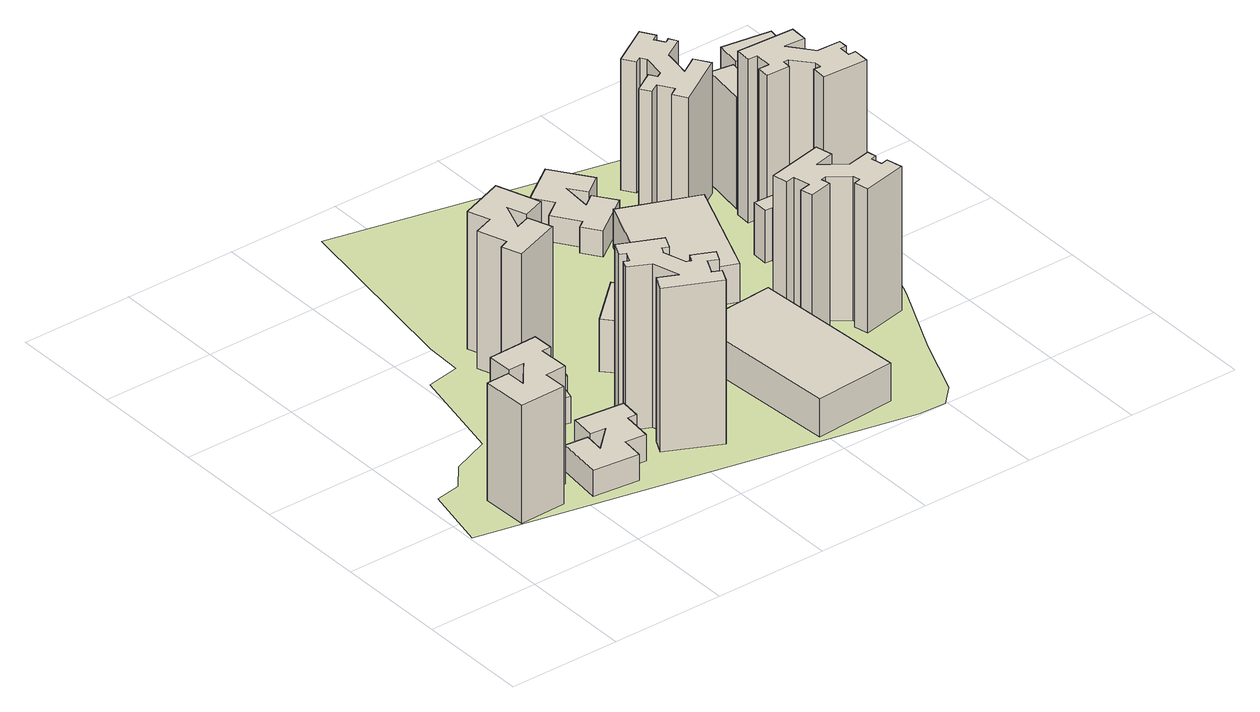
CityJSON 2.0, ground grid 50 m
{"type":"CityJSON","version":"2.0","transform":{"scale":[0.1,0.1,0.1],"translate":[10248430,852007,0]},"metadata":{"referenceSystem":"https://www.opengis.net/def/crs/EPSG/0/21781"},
"CityObjects":{
"building1":{"type":"Building","attributes":{"class":"1000","function":"1000","usage":"1000","yearOfConstruction":0,"roofType":"1000","measuredHeight":54,"storeysAboveGround":18,"storeysBelowGround":0,"landuse":"residential"},"geometry":[{"type":"Solid","lod":"1","boundaries":[[[[0,1,2,3]],[[4,5,1,0]],[[6,7,5,4]],[[8,9,7,6]],[[10,11,9,8]],[[12,13,11,10]],[[14,15,13,12]],[[16,17,15,14]],[[18,19,17,16]],[[20,21,19,18]],[[22,23,21,20]],[[24,25,23,22]],[[3,2,25,24]],[[24,22,20,18,16,14,12,10,8,6,4,0,3]],[[7,9,11,13,15,17,19,21,23,25,2,1,5]]]]}]},
"building2":{"type":"Building","attributes":{"class":"1000","function":"1000","usage":"1000","yearOfConstruction":0,"roofType":"1000","measuredHeight":12,"storeysAboveGround":4,"storeysBelowGround":0,"landuse":"residential"},"geometry":[{"type":"Solid","lod":"1","boundaries":[[[[26,27,28,29]],[[30,31,27,26]],[[32,33,31,30]],[[34,35,33,32]],[[36,37,35,34]],[[38,39,37,36]],[[40,41,39,38]],[[42,43,41,40]],[[44,45,43,42]],[[46,47,45,44]],[[48,49,47,46]],[[50,51,49,48]],[[29,28,51,50]],[[50,48,46,44,42,40,38,36,34,32,30,26,29]],[[33,35,37,39,41,43,45,47,49,51,28,27,31]]]]}]},
"building3":{"type":"Building","attributes":{"class":"1000","function":"1000","usage":"1000","yearOfConstruction":0,"roofType":"1000","measuredHeight":12,"storeysAboveGround":4,"storeysBelowGround":0,"landuse":"residential"},"geometry":[{"type":"Solid","lod":"1","boundaries":[[[[52,53,54,55]],[[56,57,53,52]],[[58,59,57,56]],[[60,61,59,58]],[[62,63,61,60]],[[64,65,63,62]],[[66,67,65,64]],[[68,69,67,66]],[[70,71,69,68]],[[72,73,71,70]],[[74,75,73,72]],[[76,77,75,74]],[[55,54,77,76]],[[74,72,70,68,66,64,62,60,58,56,52,55,76]],[[59,61,63,65,67,69,71,73,75,77,54,53,57]]]]}]},
"building4":{"type":"Building","attributes":{"class":"1000","function":"1000","usage":"1000","yearOfConstruction":0,"roofType":"1000","measuredHeight":75,"storeysAboveGround":25,"storeysBelowGround":0,"landuse":"residential"},"geometry":[{"type":"Solid","lod":"1","boundaries":[[[[78,79,80,81]],[[82,83,79,78]],[[84,85,83,82]],[[86,87,85,84]],[[88,89,87,86]],[[90,91,89,88]],[[92,93,91,90]],[[94,95,93,92]],[[96,97,95,94]],[[98,99,97,96]],[[100,101,99,98]],[[102,103,101,100]],[[104,105,103,102]],[[106,107,105,104]],[[108,109,107,106]],[[110,111,109,108]],[[112,113,111,110]],[[114,115,113,112]],[[116,117,115,114]],[[118,119,117,116]],[[120,121,119,118]],[[122,123,121,120]],[[81,80,123,122]],[[122,120,118,116,114,112,110,108,106,104,102,100,98,96,94,92,90,88,86,84,82,78,81]],[[85,87,89,91,93,95,97,99,101,103,105,107,109,111,113,115,117,119,121,123,80,79,83]]]]}]},
"building5":{"type":"Building","attributes":{"class":"1000","function":"1000","usage":"1000","yearOfConstruction":0,"roofType":"1000","measuredHeight":63,"storeysAboveGround":21,"storeysBelowGround":0,"landuse":"residential"},"geometry":[{"type":"Solid","lod":"1","boundaries":[[[[124,125,126,127]],[[128,129,125,124]],[[130,131,129,128]],[[132,133,131,130]],[[134,135,133,132]],[[136,137,135,134]],[[138,139,137,136]],[[140,141,139,138]],[[142,143,141,140]],[[144,145,143,142]],[[146,147,145,144]],[[148,149,147,146]],[[127,126,149,148]],[[146,144,142,140,138,136,134,132,130,128,124,127,148]],[[131,133,135,137,139,141,143,145,147,149,126,125,129]]]]}]},
"building6":{"type":"Building","attributes":{"class":"1000","function":"1000","usage":"1000","yearOfConstruction":0,"roofType":"1000","measuredHeight":24,"storeysAboveGround":8,"storeysBelowGround":0,"landuse":"residential"},"geometry":[{"type":"Solid","lod":"1","boundaries":[[[[150,151,152,153]],[[154,155,151,150]],[[156,157,155,154]],[[158,159,157,156]],[[160,161,159,158]],[[162,163,161,160]],[[164,165,163,162]],[[166,167,165,164]],[[168,169,167,166]],[[170,171,169,168]],[[172,173,171,170]],[[174,175,173,172]],[[176,177,175,174]],[[178,179,177,176]],[[180,181,179,178]],[[182,183,181,180]],[[184,185,183,182]],[[186,187,185,184]],[[188,189,187,186]],[[190,191,189,188]],[[192,193,191,190]],[[194,195,193,192]],[[153,152,195,194]],[[192,190,188,186,184,182,180,178,176,174,172,170,168,166,164,162,160,158,156,154,150,153,194]],[[157,159,161,163,165,167,169,171,173,175,177,179,181,183,185,187,189,191,193,195,152,151,155]]]]}]},
"building7":{"type":"Building","attributes":{"class":"1000","function":"1610","usage":"1610","yearOfConstruction":0,"roofType":"1000","measuredHeight":17.5,"storeysAboveGround":7,"storeysBelowGround":0,"amenity":"parking","landuse":"residential","parking":"multi-storey"},"geometry":[{"type":"Solid","lod":"1","boundaries":[[[[196,197,198,199]],[[200,196,199,201]],[[202,200,201,203]],[[197,202,203,198]],[[201,199,198,203]],[[202,197,196,200]]]]}]},
"building8":{"type":"Building","attributes":{"class":"1000","function":"1610","usage":"1610","yearOfConstruction":0,"roofType":"1000","measuredHeight":17.5,"storeysAboveGround":7,"storeysBelowGround":0,"amenity":"parking","landuse":"residential","parking":"multi-storey"},"geometry":[{"type":"Solid","lod":"1","boundaries":[[[[204,205,206,207]],[[208,204,207,209]],[[210,208,209,211]],[[205,210,211,206]],[[209,207,206,211]],[[210,205,204,208]]]]}]},
"building9":{"type":"Building","attributes":{"class":"1000","function":"1000","usage":"1000","yearOfConstruction":0,"roofType":"1000","measuredHeight":12,"storeysAboveGround":4,"storeysBelowGround":0,"landuse":"residential"},"geometry":[{"type":"Solid","lod":"1","boundaries":[[[[212,213,214,215]],[[216,217,213,212]],[[218,219,217,216]],[[220,221,219,218]],[[222,223,221,220]],[[224,225,223,222]],[[226,227,225,224]],[[228,229,227,226]],[[230,231,229,228]],[[232,233,231,230]],[[234,235,233,232]],[[236,237,235,234]],[[215,214,237,236]],[[234,232,230,228,226,224,222,220,218,216,212,215,236]],[[219,221,223,225,227,229,231,233,235,237,214,213,217]]]]}]},
"building10":{"type":"Building","attributes":{"class":"1000","function":"1000","usage":"1000","yearOfConstruction":0,"roofType":"1000","measuredHeight":66,"storeysAboveGround":22,"storeysBelowGround":0,"landuse":"residential"},"geometry":[{"type":"Solid","lod":"1","boundaries":[[[[238,239,240,241]],[[242,243,239,238]],[[244,245,243,242]],[[246,247,245,244]],[[248,249,247,246]],[[250,251,249,248]],[[252,253,251,250]],[[254,255,253,252]],[[256,257,255,254]],[[258,259,257,256]],[[260,261,259,258]],[[262,263,261,260]],[[264,265,263,262]],[[266,267,265,264]],[[268,269,267,266]],[[270,271,269,268]],[[272,273,271,270]],[[274,275,273,272]],[[276,277,275,274]],[[278,279,277,276]],[[280,281,279,278]],[[282,283,281,280]],[[241,240,283,282]],[[282,280,278,276,274,272,270,268,266,264,262,260,258,256,254,252,250,248,246,244,242,238,241]],[[245,247,249,251,253,255,257,259,261,263,265,267,269,271,273,275,277,279,281,283,240,239,243]]]]}]},
"building11":{"type":"Building","attributes":{"class":"1000","function":"1000","usage":"1000","yearOfConstruction":0,"roofType":"1000","measuredHeight":24,"storeysAboveGround":8,"storeysBelowGround":0,"landuse":"residential"},"geometry":[{"type":"Solid","lod":"1","boundaries":[[[[284,285,286,287]],[[288,289,285,284]],[[290,291,289,288]],[[292,293,291,290]],[[294,295,293,292]],[[296,297,295,294]],[[298,299,297,296]],[[300,301,299,298]],[[302,303,301,300]],[[304,305,303,302]],[[306,307,305,304]],[[308,309,307,306]],[[310,311,309,308]],[[312,313,311,310]],[[314,315,313,312]],[[316,317,315,314]],[[318,319,317,316]],[[320,321,319,318]],[[322,323,321,320]],[[324,325,323,322]],[[326,327,325,324]],[[328,329,327,326]],[[287,286,329,328]],[[326,324,322,320,318,316,314,312,310,308,306,304,302,300,298,296,294,292,290,288,284,287,328]],[[291,293,295,297,299,301,303,305,307,309,311,313,315,317,319,321,323,325,327,329,286,285,289]]]]}]},
"building12":{"type":"Building","attributes":{"class":"1000","function":"1000","usage":"1000","yearOfConstruction":0,"roofType":"1000","measuredHeight":60,"storeysAboveGround":20,"storeysBelowGround":0,"landuse":"residential"},"geometry":[{"type":"Solid","lod":"1","boundaries":[[[[330,331,332,333]],[[334,335,331,330]],[[336,337,335,334]],[[338,339,337,336]],[[340,341,339,338]],[[342,343,341,340]],[[344,345,343,342]],[[346,347,345,344]],[[348,349,347,346]],[[350,351,349,348]],[[352,353,351,350]],[[354,355,353,352]],[[356,357,355,354]],[[358,359,357,356]],[[360,361,359,358]],[[362,363,361,360]],[[364,365,363,362]],[[366,367,365,364]],[[368,369,367,366]],[[370,371,369,368]],[[372,373,371,370]],[[374,375,373,372]],[[333,332,375,374]],[[372,370,368,366,364,362,360,358,356,354,352,350,348,346,344,342,340,338,336,334,330,333,374]],[[337,339,341,343,345,347,349,351,353,355,357,359,361,363,365,367,369,371,373,375,332,331,335]]]]}]},
"building13":{"type":"Building","attributes":{"class":"1000","function":"1000","usage":"1000","yearOfConstruction":0,"roofType":"1000","measuredHeight":75,"storeysAboveGround":25,"storeysBelowGround":0,"landuse":"residential"},"geometry":[{"type":"Solid","lod":"1","boundaries":[[[[376,377,378,379]],[[380,381,377,376]],[[382,383,381,380]],[[384,385,383,382]],[[386,387,385,384]],[[388,389,387,386]],[[390,391,389,388]],[[392,393,391,390]],[[394,395,393,392]],[[396,397,395,394]],[[398,399,397,396]],[[400,401,399,398]],[[402,403,401,400]],[[404,405,403,402]],[[406,407,405,404]],[[408,409,407,406]],[[410,411,409,408]],[[412,413,411,410]],[[414,415,413,412]],[[416,417,415,414]],[[418,419,417,416]],[[420,421,419,418]],[[379,378,421,420]],[[418,416,414,412,410,408,406,404,402,400,398,396,394,392,390,388,386,384,382,380,376,379,420]],[[383,385,387,389,391,393,395,397,399,401,403,405,407,409,411,413,415,417,419,421,378,377,381]]]]}]},
"building14":{"type":"Building","attributes":{"class":"1000","function":"1000","usage":"1000","yearOfConstruction":0,"roofType":"1000","measuredHeight":51,"storeysAboveGround":17,"storeysBelowGround":0,"landuse":"residential"},"geometry":[{"type":"Solid","lod":"1","boundaries":[[[[422,423,424,425]],[[426,427,423,422]],[[428,429,427,426]],[[430,431,429,428]],[[432,433,431,430]],[[434,435,433,432]],[[436,437,435,434]],[[438,439,437,436]],[[440,441,439,438]],[[442,443,441,440]],[[444,445,443,442]],[[446,447,445,444]],[[425,424,447,446]],[[446,444,442,440,438,436,434,432,430,428,426,422,425]],[[429,431,433,435,437,439,441,443,445,447,424,423,427]]]]}]},
"landuse1":{"type":"LandUse","attributes":{"function":"1010","plot_ratio":3,"plot_area":40264.8,"landuse":"residential"},"geometry":[{"type":"MultiSurface","lod":"1","boundaries":[[[448,449,450,451,452,453,454,455,456,457,458,459,460,461,462]]]}]}
},
"vertices":[
[219,358,540],[219,358,0],[426,363,0],[426,363,540],[213,561,540],[213,561,0],[316,563,540],[316,563,0],[318,474,540],[318,474,0],[403,580,540],[403,580,0],[333,578,540],[333,578,0],[330,691,540],[330,691,0],[551,696,540],[551,696,0],[554,604,540],[554,604,0],[512,603,540],[512,603,0],[517,467,540],[517,467,0],[423,465,540],[423,465,0],
[546,334,120],[546,334,0],[752,310,0],[752,310,120],[569,536,120],[569,536,0],[671,524,120],[671,524,0],[661,435,120],[661,435,0],[760,528,120],[760,528,0],[691,536,120],[691,536,0],[703,647,120],[703,647,0],[922,622,120],[922,622,0],[912,530,120],[912,530,0],[871,534,120],[871,534,0],[856,400,120],[856,400,0],[763,411,120],[763,411,0],
[475,764,120],[475,764,0],[674,709,0],[674,709,120],[530,959,120],[530,959,0],[629,932,120],[629,932,0],[605,846,120],[605,846,0],[717,922,120],[717,922,0],[651,941,120],[651,941,0],[682,1049,120],[682,1049,0],[894,990,120],[894,990,0],[868,901,120],[868,901,0],[829,912,120],[829,912,0],[792,782,120],[792,782,0],[702,807,120],[702,807,0],
[1166,675,750],[1166,675,0],[985,759,0],[985,759,750],[1138,616,750],[1138,616,0],[1111,628,750],[1111,628,0],[1097,600,750],[1097,600,0],[1127,500,750],[1127,500,0],[1148,490,750],[1148,490,0],[1165,525,750],[1165,525,0],[1259,481,750],[1259,481,0],[1235,432,750],[1235,432,0],[1192,452,750],[1192,452,0],[1159,384,750],[1159,384,0],[1197,366,750],[1197,366,0],[1167,304,750],[1167,304,0],[935,413,750],[935,413,0],[969,483,750],[969,483,0],[1051,444,750],[1051,444,0],[1017,565,750],[1017,565,0],[922,610,750],[922,610,0],[940,647,750],[940,647,0],[963,636,750],[963,636,0],[984,681,750],[984,681,0],[954,695,750],[954,695,0],
[989,1494,630],[989,1494,0],[795,1423,0],[795,1423,630],[1057,1302,630],[1057,1302,0],[960,1267,630],[960,1267,0],[930,1351,630],[930,1351,0],[883,1224,630],[883,1224,0],[948,1247,630],[948,1247,0],[986,1141,630],[986,1141,0],[778,1066,630],[778,1066,0],[747,1153,630],[747,1153,0],[786,1168,630],[786,1168,0],[741,1295,630],[741,1295,0],[829,1327,630],[829,1327,0],
[1439,851,240],[1439,851,0],[1588,985,0],[1588,985,240],[1395,899,240],[1395,899,0],[1417,919,240],[1417,919,0],[1396,942,240],[1396,942,0],[1292,953,240],[1292,953,0],[1275,937,240],[1275,937,0],[1301,909,240],[1301,909,0],[1223,839,240],[1223,839,0],[1186,879,240],[1186,879,0],[1222,911,240],[1222,911,0],[1171,967,240],[1171,967,0],[1140,939,240],[1140,939,0],[1094,990,240],[1094,990,0],[1285,1162,240],[1285,1162,0],[1337,1105,240],[1337,1105,0],[1269,1044,240],[1269,1044,0],[1394,1029,240],[1394,1029,0],[1473,1100,240],[1473,1100,0],[1500,1069,240],[1500,1069,0],[1481,1052,240],[1481,1052,0],[1515,1016,240],[1515,1016,0],[1539,1038,240],[1539,1038,0],
[1840,145,175],[1793,839,175],[1793,839,0],[1840,145,0],[1475,118,175],[1475,118,0],[1429,812,175],[1429,812,0],
[1660,1624,175],[1473,1167,175],[1473,1167,0],[1660,1624,0],[1995,1490,175],[1995,1490,0],[1809,1033,175],[1809,1033,0],
[1678,2064,120],[1678,2064,0],[1509,1944,0],[1509,1944,120],[1795,1897,120],[1795,1897,0],[1711,1837,120],[1711,1837,0],[1659,1911,120],[1659,1911,0],[1648,1775,120],[1648,1775,0],[1704,1815,120],[1704,1815,0],[1769,1723,120],[1769,1723,0],[1589,1595,120],[1589,1595,0],[1536,1672,120],[1536,1672,0],[1569,1695,120],[1569,1695,0],[1492,1806,120],[1492,1806,0],[1568,1861,120],[1568,1861,0],
[2060,566,660],[2060,566,0],[2256,606,0],[2256,606,660],[2046,629,660],[2046,629,0],[2076,635,660],[2076,635,0],[2069,666,660],[2069,666,0],[1984,728,660],[1984,728,0],[1962,723,660],[1962,723,0],[1970,685,660],[1970,685,0],[1868,664,660],[1868,664,0],[1856,718,660],[1856,718,0],[1904,727,660],[1904,727,0],[1888,801,660],[1888,801,0],[1847,793,660],[1847,793,0],[1833,860,660],[1833,860,0],[2084,912,660],[2084,912,0],[2100,836,660],[2100,836,0],[2011,818,660],[2011,818,0],[2112,742,660],[2112,742,0],[2215,763,660],[2215,763,0],[2224,723,660],[2224,723,0],[2199,718,660],[2199,718,0],[2209,669,660],[2209,669,0],[2241,676,660],[2241,676,0],
[2251,1243,240],[2251,1243,0],[2051,1253,0],[2051,1253,240],[2248,1178,240],[2248,1178,0],[2218,1180,240],[2218,1180,0],[2217,1149,240],[2217,1149,0],[2284,1067,240],[2284,1067,0],[2307,1066,240],[2307,1066,0],[2308,1105,240],[2308,1105,0],[2413,1100,240],[2413,1100,0],[2410,1045,240],[2410,1045,0],[2362,1048,240],[2362,1048,0],[2359,972,240],[2359,972,0],[2401,970,240],[2401,970,0],[2398,901,240],[2398,901,0],[2141,914,240],[2141,914,0],[2145,991,240],[2145,991,0],[2236,987,240],[2236,987,0],[2157,1086,240],[2157,1086,0],[2052,1091,240],[2052,1091,0],[2054,1132,240],[2054,1132,0],[2079,1131,240],[2079,1131,0],[2081,1180,240],[2081,1180,0],[2048,1182,240],[2048,1182,0],
[2135,1958,600],[2135,1958,0],[2097,2019,0],[2097,2019,600],[2107,1941,600],[2107,1941,0],[2133,1899,600],[2133,1899,0],[2155,1912,600],[2155,1912,0],[2176,1877,600],[2176,1877,0],[2086,1822,600],[2086,1822,0],[2065,1698,600],[2065,1698,0],[2143,1746,600],[2143,1746,0],[2184,1680,600],[2184,1680,0],[1964,1546,600],[1964,1546,0],[1928,1605,600],[1928,1605,0],[1964,1627,600],[1964,1627,0],[1924,1691,600],[1924,1691,0],[1883,1666,600],[1883,1666,0],[1854,1713,600],[1854,1713,0],[1943,1767,600],[1943,1767,0],[1964,1734,600],[1964,1734,0],[1984,1746,600],[1984,1746,0],[2002,1849,600],[2002,1849,0],[1986,1875,600],[1986,1875,0],[1961,1860,600],[1961,1860,0],[1927,1915,600],[1927,1915,0],
[2319,1164,750],[2319,1164,0],[2519,1155,0],[2519,1155,750],[2322,1230,750],[2322,1230,0],[2352,1228,750],[2352,1228,0],[2353,1259,750],[2353,1259,0],[2286,1340,750],[2286,1340,0],[2263,1341,750],[2263,1341,0],[2261,1302,750],[2261,1302,0],[2157,1307,750],[2157,1307,0],[2159,1362,750],[2159,1362,0],[2207,1360,750],[2207,1360,0],[2210,1435,750],[2210,1435,0],[2168,1437,750],[2168,1437,0],[2171,1506,750],[2171,1506,0],[2428,1494,750],[2428,1494,0],[2425,1417,750],[2425,1417,0],[2333,1421,750],[2333,1421,0],[2412,1322,750],[2412,1322,0],[2518,1318,750],[2518,1318,0],[2516,1277,750],[2516,1277,0],[2491,1278,750],[2491,1278,0],[2489,1228,750],[2489,1228,0],[2522,1227,750],[2522,1227,0],
[2192,1540,510],[2192,1540,0],[2397,1509,0],[2397,1509,510],[2221,1741,510],[2221,1741,0],[2323,1725,510],[2323,1725,0],[2310,1637,510],[2310,1637,0],[2411,1726,510],[2411,1726,0],[2343,1737,510],[2343,1737,0],[2359,1848,510],[2359,1848,0],[2577,1815,510],[2577,1815,0],[2564,1723,510],[2564,1723,0],[2523,1729,510],[2523,1729,0],[2504,1596,510],[2504,1596,0],[2411,1609,510],[2411,1609,0],
[2818,1905,0],[2342,686,0],[2181,350,0],[2072,82,0],[1994,4,0],[1870,9,0],[9,396,0],[73,687,0],[184,705,0],[268,808,0],[439,877,0],[530,1315,0],[678,1342,0],[685,1510,0],[813,2343,0]
]}
